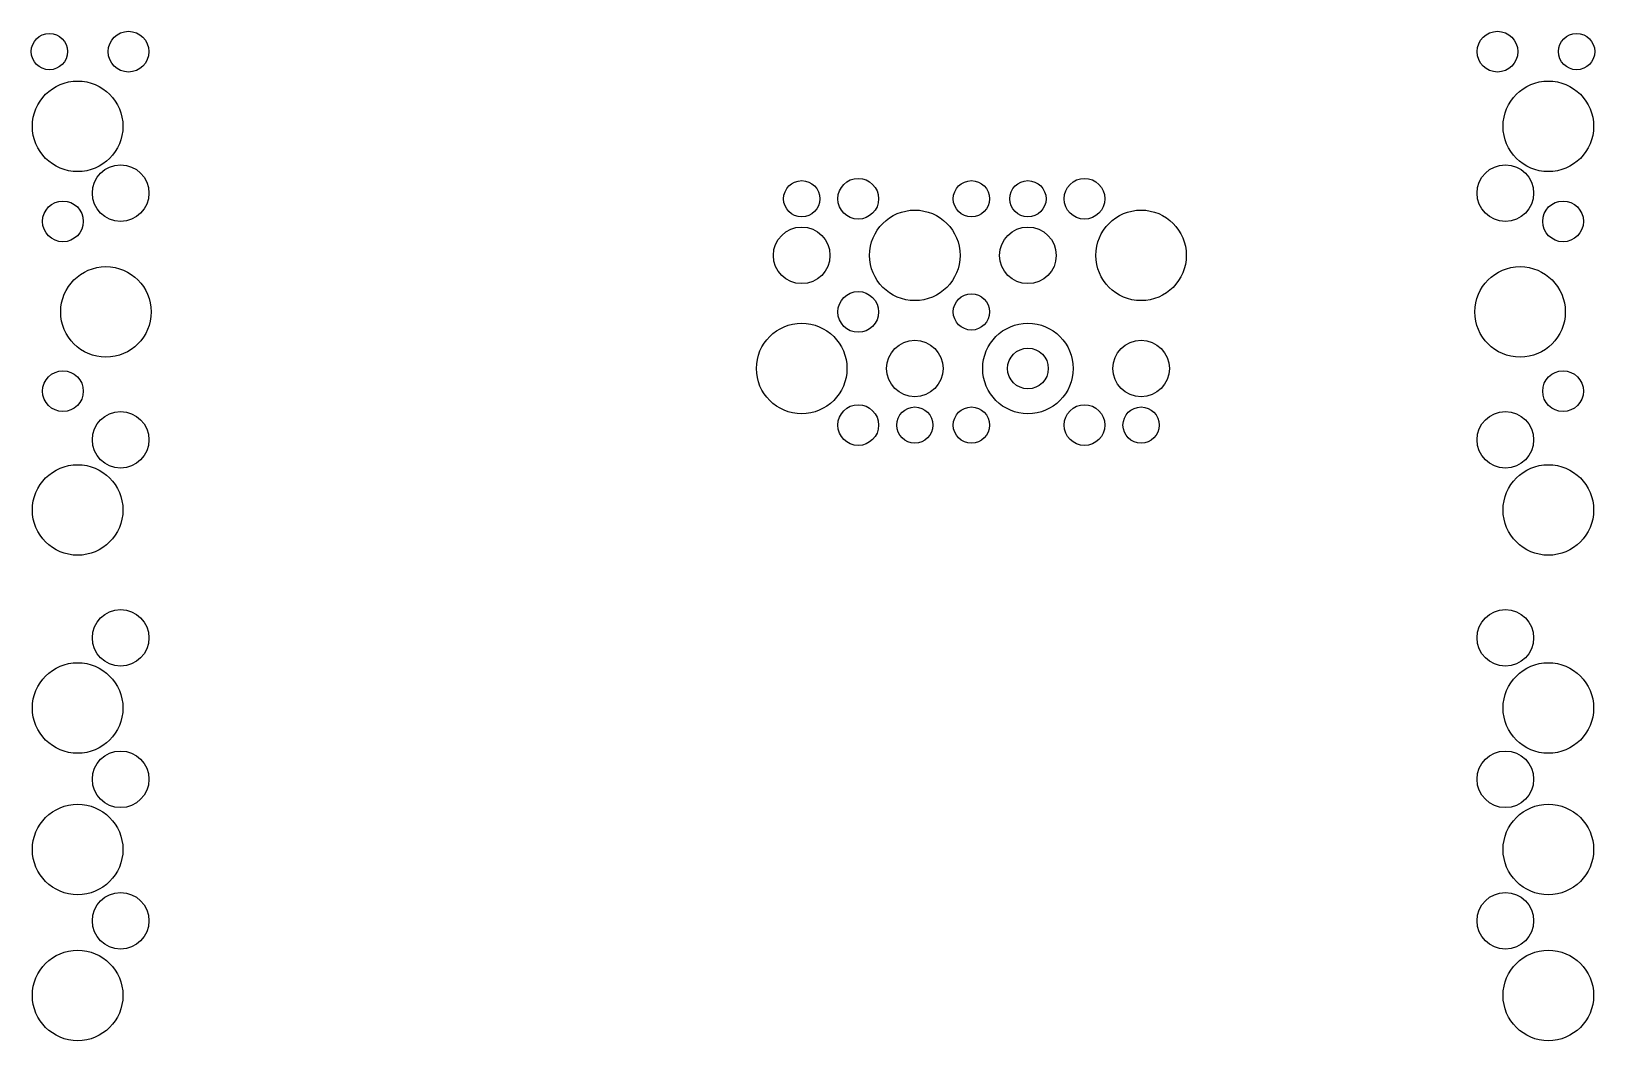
# Model space of a CAD drawing. Extents: x -691 to 691, y -444 to 448.
import ezdxf

# ---------------------------------------------------------------- set-up
doc = ezdxf.new("R2010")
doc.units = 0

msp = doc.modelspace()

# ---------------------------------------------------------------- linework, layer by layer
for centre, radius in [((-675, 430), 16), ((-605, 430), 18), ((605, 430), 18), ((675, 430), 16), ((-650, 364), 40), ((650, 364), 40), ((-612, 305), 25), ((40, 300), 18), ((240, 300), 18), ((612, 305), 25), ((-10, 300), 16), ((140, 300), 16), ((190, 300), 16), ((-663, 280), 18), ((663, 280), 18), ((90, 250), 40), ((290, 250), 40), ((-10, 250), 25), ((190, 250), 25), ((-625, 200), 40), ((625, 200), 40), ((40, 200), 18), ((140, 200), 16), ((-10, 150), 40), ((190, 150), 40), ((90, 150), 25), ((190, 150), 18), ((290, 150), 25), ((-663, 130), 18), ((663, 130), 18), ((-612, 87), 25), ((40, 100), 18), ((90, 100), 16), ((140, 100), 16), ((240, 100), 18), ((290, 100), 16), ((612, 87), 25), ((-650, 25), 40), ((650, 25), 40), ((-612, -88), 25), ((612, -88), 25), ((-650, -150), 40), ((650, -150), 40), ((-612, -213), 25), ((612, -213), 25), ((-650, -275), 40), ((650, -275), 40), ((-612, -338), 25), ((612, -338), 25), ((-650, -404), 40), ((650, -404), 40)]:
    msp.add_circle(centre, radius)

doc.saveas('drawing.dxf')
